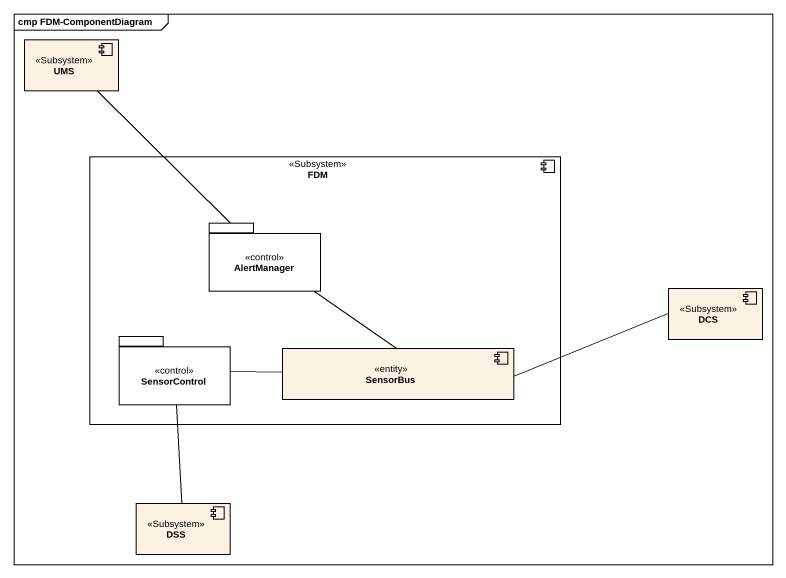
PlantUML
@startuml
mainframe cmp FDM-ComponentDiagram
component UMS <<Subsystem>>
component FDM <<Subsystem>> {
  package AlertManager <<control>> {
  }
  package SensorControl <<control>> {
  }
  component SensorBus <<entity>>
}
component DCS <<Subsystem>>
component DSS <<Subsystem>>
AlertManager -up- UMS
SensorControl -- DSS
SensorBus -up- AlertManager
SensorBus -right- DCS
SensorBus -left- SensorControl
@enduml
